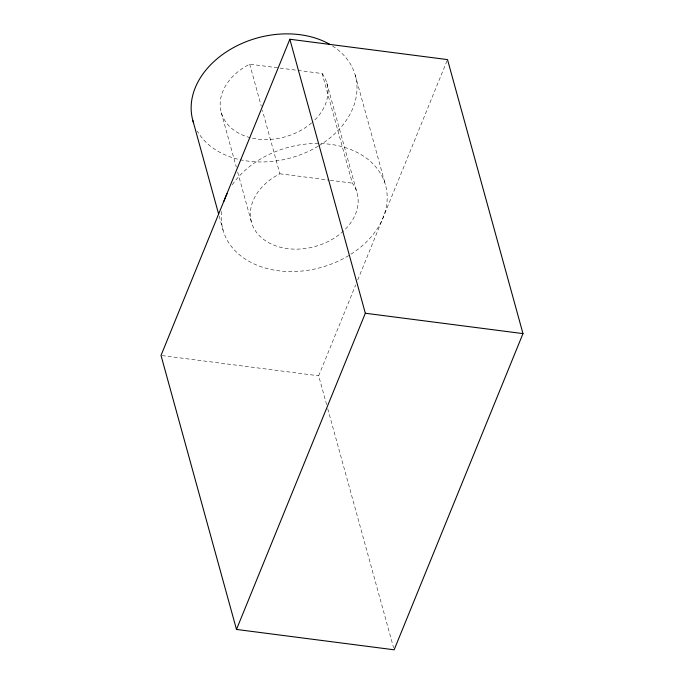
<?xml version="1.0" encoding="UTF-8"?>
<svg xmlns="http://www.w3.org/2000/svg" width="684" height="684" viewBox="0 0 684 684"><rect width="100%" height="100%" fill="white"/><g stroke="black" fill="none" stroke-linecap="round" stroke-linejoin="round"><path stroke-width="0.51" stroke-dasharray="3.42 2.56" d="M326.61 404.637L318.667 375.798L355.714 284.895M357.723 279.953L447.114 60.594M250.293 137.689A54.797 40.459 -15.4 0 1 220.171 104.661A54.797 40.459 -15.4 0 1 249.686 64.176L296.942 70.281M297.993 70.409L322.147 73.53L352.337 183.132A54.797 40.459 -15.4 0 1 328.653 241.264A54.797 40.459 -15.4 0 1 256.192 231.91A54.797 40.459 -15.4 0 1 279.876 173.779L262.382 110.269M279.876 173.779L329.235 180.148M330.286 180.285L352.337 183.132M162.065 355.577L318.667 375.798M355.227 75.112L385.417 184.714M326.824 83.097L357.014 192.7M249.686 64.176L261.254 106.174M327.747 408.758L393.574 647.739M221.325 112.74L236.279 167.033M237.69 172.154L251.515 222.343M219.162 215.982L223.112 230.32M232.286 184.748A84.294 62.253 -15.4 0 1 369.676 160.757A84.294 62.253 -15.4 0 1 326.653 265.751A84.294 62.253 -15.4 0 1 221.881 210.142M332.501 45.982A84.294 62.253 -15.4 0 1 319.112 145.632M318.188 146.188A84.294 62.253 -15.4 0 1 197.3 131.08M322.147 73.53A54.797 40.459 -15.4 0 1 312.417 122.214M311.647 122.889A54.797 40.459 -15.4 0 1 251.276 137.929"/><path stroke-width="1.03" d="M289.854 39.244L161.014 355.441L236.484 629.442L394.146 649.8L522.986 333.604L447.516 59.602L289.854 39.244L365.333 313.246L236.484 629.442M365.333 313.246L522.986 333.604M192.922 120.726L218.598 213.938M224.001 201.233A84.294 62.253 -15.4 0 1 227.054 193.7M193.521 122.658A84.294 62.253 -15.4 0 1 231.679 48.632A84.294 62.253 -15.4 0 1 329.868 44.392"/></g></svg>
